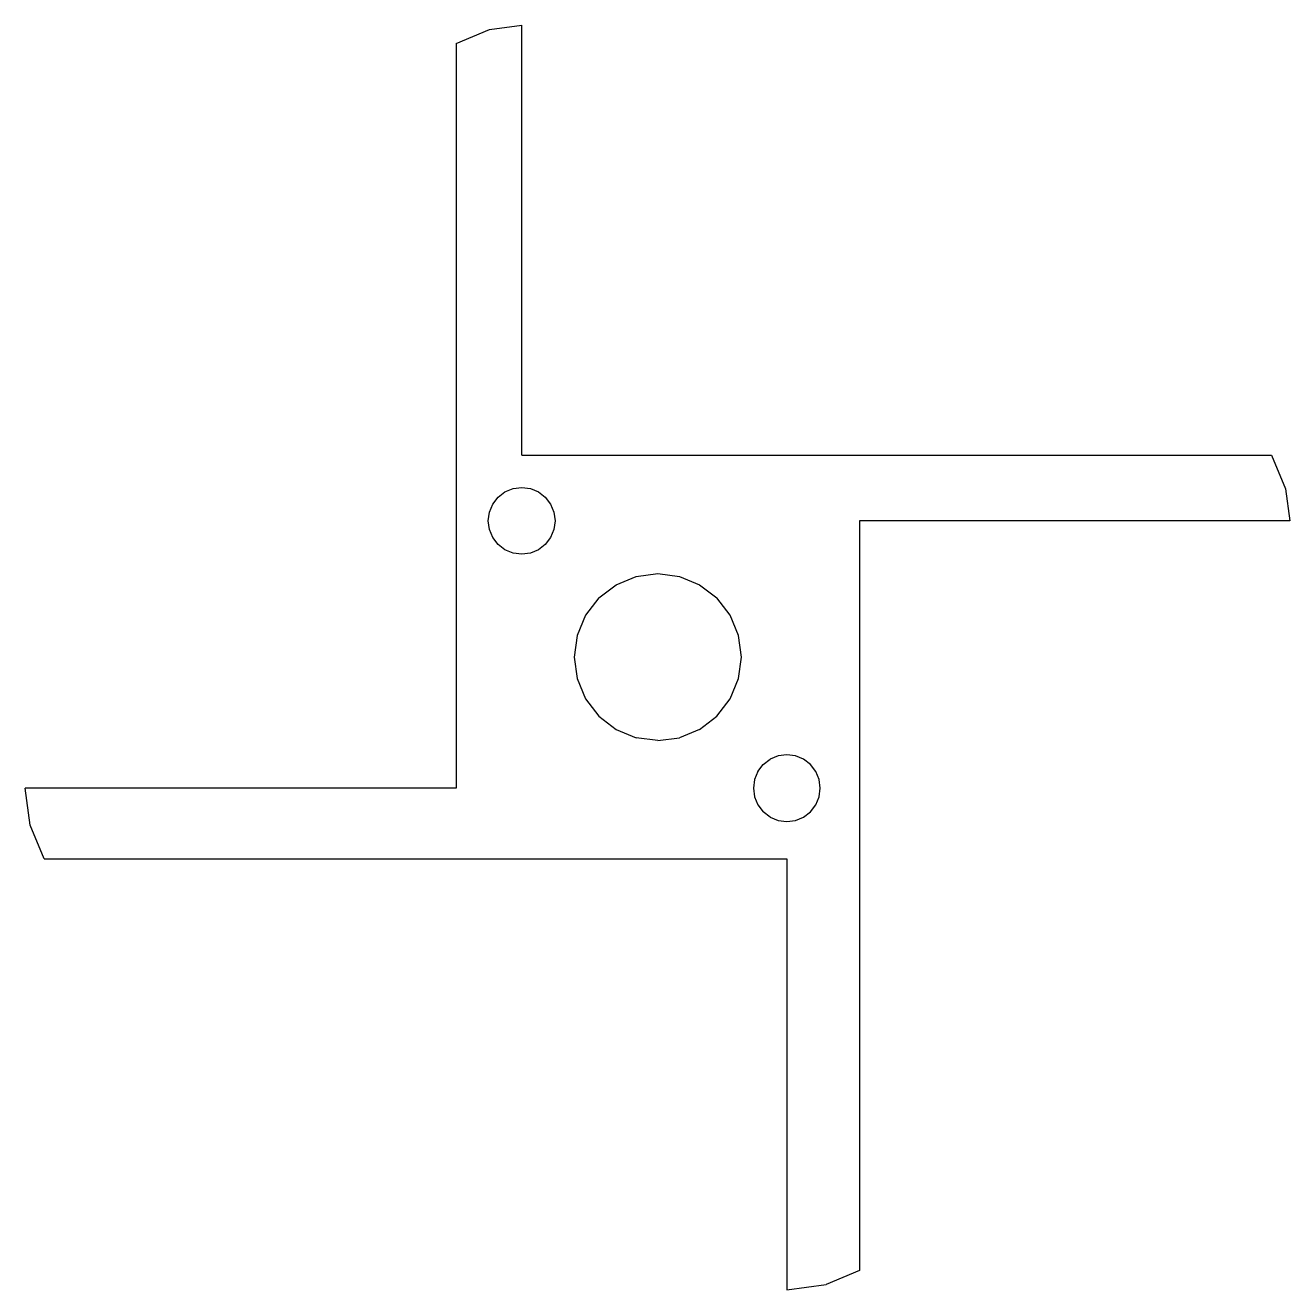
# Model space of a CAD drawing. Extents: x -37.9 to 37.8, y -37.9 to 37.8.
import ezdxf

# ---------------------------------------------------------------- set-up
doc = ezdxf.new("R2010")
doc.units = 0
doc.header["$MEASUREMENT"] = 0
doc.layers.get('0').update_dxf_attribs({"linetype": 'CONTINUOUS'})

msp = doc.modelspace()

# ---------------------------------------------------------------- linework, layer by layer
for p, q in [((-12.079, 36.741), (-10.068, 37.575)), ((-10.068, 37.575), (-8.15, 37.827)), ((-8.15, 12.08), (-8.15, 37.827)), ((-12.079, 36.741), (-12.079, -7.856)), ((-8.15, 12.08), (36.741, 12.08)), ((36.741, 12.08), (37.575, 10.068)), ((-9.564, 9.564), (-9.15, 9.882)), ((-9.15, 9.882), (-8.668, 10.082)), ((-8.668, 10.082), (-8.15, 10.15)), ((-8.15, 10.15), (-7.632, 10.082)), ((-7.632, 10.082), (-7.15, 9.882)), ((-7.15, 9.882), (-6.736, 9.564)), ((37.575, 10.068), (37.827, 8.15)), ((-10.082, 8.668), (-9.882, 9.15)), ((-9.882, 9.15), (-9.564, 9.564)), ((-6.736, 9.564), (-6.418, 9.15)), ((-6.418, 9.15), (-6.218, 8.668)), ((-10.15, 8.15), (-10.082, 8.668)), ((-6.218, 8.668), (-6.15, 8.15)), ((-10.082, 7.632), (-10.15, 8.15)), ((-9.882, 7.15), (-10.082, 7.632)), ((-6.218, 7.632), (-6.418, 7.15)), ((-6.15, 8.15), (-6.218, 7.632)), ((37.827, 8.15), (12.08, 8.15)), ((12.08, 8.15), (12.08, -36.741)), ((-9.564, 6.736), (-9.882, 7.15)), ((-6.418, 7.15), (-6.736, 6.736)), ((-9.15, 6.418), (-9.564, 6.736)), ((-8.668, 6.218), (-9.15, 6.418)), ((-8.15, 6.15), (-8.668, 6.218)), ((-7.632, 6.218), (-8.15, 6.15)), ((-7.15, 6.418), (-7.632, 6.218)), ((-6.736, 6.736), (-7.15, 6.418)), ((-2.5, 4.33), (-1.294, 4.83)), ((-1.294, 4.83), (0, 5)), ((0, 5), (1.294, 4.83)), ((1.294, 4.83), (2.5, 4.33)), ((-3.536, 3.536), (-2.5, 4.33)), ((2.5, 4.33), (3.536, 3.536)), ((-3.536, 3.536), (-4.33, 2.5)), ((4.33, 2.5), (3.536, 3.536)), ((-4.33, 2.5), (-4.83, 1.294)), ((4.83, 1.294), (4.33, 2.5)), ((-4.83, 1.294), (-5, 0)), ((5, 0), (4.83, 1.294)), ((-5, 0), (-4.83, -1.294)), ((4.83, -1.294), (5, 0)), ((-4.83, -1.294), (-4.33, -2.5)), ((4.33, -2.5), (4.83, -1.294)), ((-4.33, -2.5), (-3.536, -3.536)), ((3.536, -3.536), (4.33, -2.5)), ((-3.536, -3.536), (-2.5, -4.33)), ((2.5, -4.33), (3.536, -3.536)), ((-2.5, -4.33), (-1.294, -4.83)), ((2.5, -4.33), (1.294, -4.83)), ((0, -5), (-1.294, -4.83)), ((0, -5), (1.294, -4.83)), ((7.21, -5.924), (6.728, -6.124)), ((7.728, -5.856), (7.21, -5.924)), ((8.245, -5.924), (7.728, -5.856)), ((8.728, -6.124), (8.245, -5.924)), ((5.996, -6.856), (6.314, -6.442)), ((6.314, -6.442), (6.728, -6.124)), ((9.142, -6.442), (8.728, -6.124)), ((9.46, -6.856), (9.142, -6.442)), ((5.796, -7.339), (5.728, -7.856)), ((5.996, -6.856), (5.796, -7.339)), ((9.66, -7.339), (9.46, -6.856)), ((9.728, -7.856), (9.66, -7.339)), ((-12.079, -7.856), (-37.866, -7.856)), ((-37.575, -10.068), (-37.866, -7.856)), ((5.728, -7.856), (5.796, -8.374)), ((9.66, -8.374), (9.728, -7.856)), ((5.796, -8.374), (5.996, -8.856)), ((5.996, -8.856), (6.314, -9.27)), ((9.142, -9.27), (9.46, -8.856)), ((9.46, -8.856), (9.66, -8.374)), ((6.728, -9.588), (6.314, -9.27)), ((6.728, -9.588), (7.21, -9.788)), ((7.21, -9.788), (7.728, -9.856)), ((7.728, -9.856), (8.245, -9.788)), ((8.245, -9.788), (8.728, -9.588)), ((8.728, -9.588), (9.142, -9.27)), ((-36.742, -12.078), (-37.575, -10.068)), ((-36.742, -12.078), (7.728, -12.078)), ((7.728, -12.078), (7.728, -37.883)), ((12.08, -36.741), (10.068, -37.575)), ((7.728, -37.883), (10.068, -37.575))]:
    msp.add_line(p, q)

doc.saveas('drawing.dxf')
